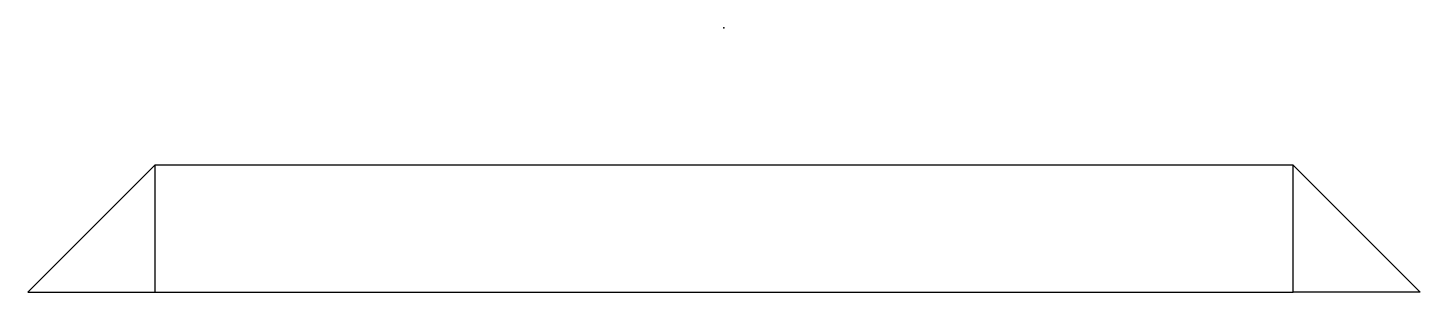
# Model space of a CAD drawing. Header units: millimetres. Extents: x -27.4 to 27.4, y -10.4 to 0.
import ezdxf

# ---------------------------------------------------------------- set-up
doc = ezdxf.new("R2010")
doc.units = ezdxf.units.MM
doc.layers.get('0').update_dxf_attribs({"linetype": 'CONTINUOUS'})

msp = doc.modelspace()

# ---------------------------------------------------------------- linework, layer by layer
for p, q in [((-22.4, -5.4), (-27.4, -10.4)), ((22.4, -5.4), (27.4, -10.4)), ((-27.4, -10.4), (-22.4, -10.4)), ((27.4, -10.4), (22.4, -10.4))]:
    msp.add_line(p, q)
msp.add_lwpolyline([(22.4, -5.4), (-22.4, -5.4), (-22.4, -10.4), (22.4, -10.4)], close=True)
msp.add_point((0, 0))

doc.saveas('drawing.dxf')
